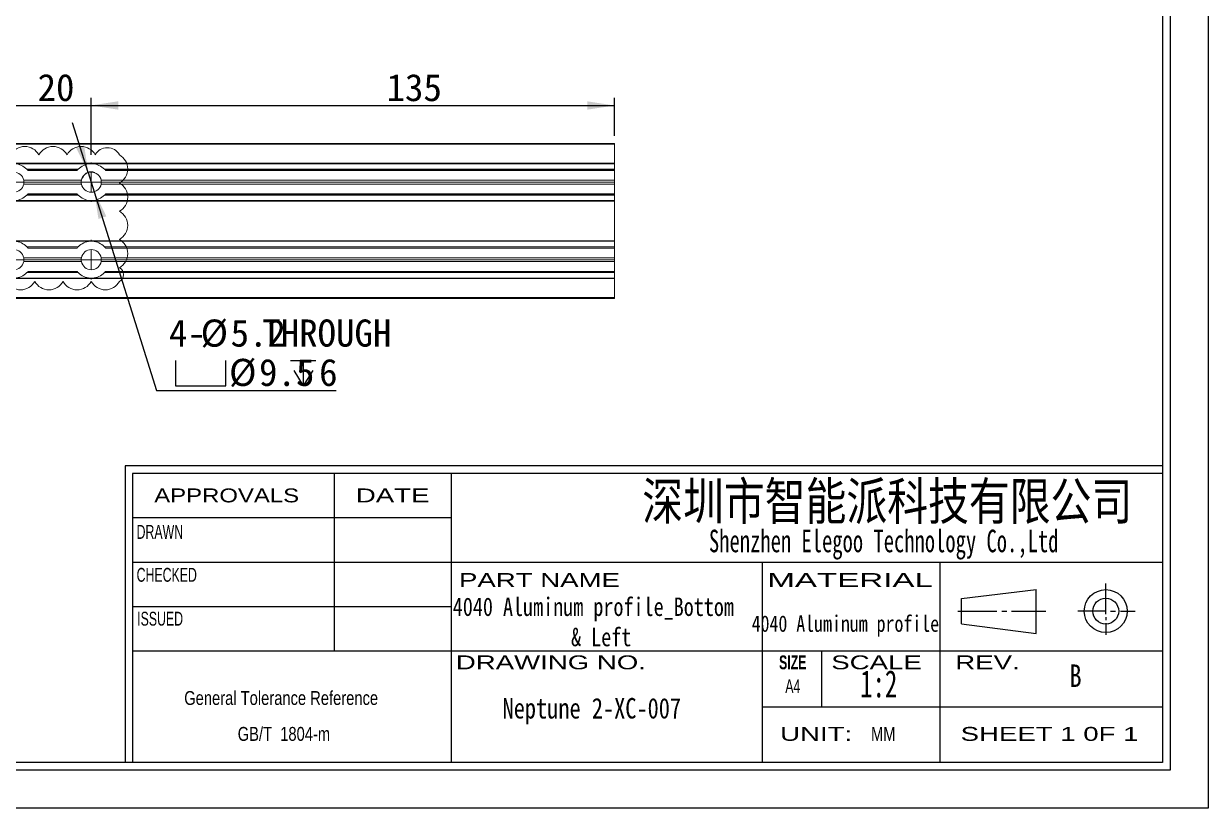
# Model space of a CAD drawing. Header units: millimetres. Extents: x 4 to 590, y 3 to 417.
# Drawn here: x 284.5 to 590.2, y 2.6 to 205.1 of the extents above; entities that cross this region are included whole.
import ezdxf

# ---------------------------------------------------------------- set-up
doc = ezdxf.new("R2010")
doc.units = ezdxf.units.MM
doc.header["$LTSCALE"] = 2
doc.linetypes.add('CENTER', pattern=[10.16, 6.35, -1.27, 1.27, -1.27])
doc.layers.add('DIM', color=5, linetype='Continuous')
doc.layers.add('SLD-0', color=179, linetype='Continuous')
doc.layers.add('中心线', color=1, linetype='CENTER', lineweight=15)
doc.styles.add('SLDTEXTSTYLE0', font='SIMSUN.TTC', dxfattribs={"width": 0.67})
doc.styles.add('SLDTEXTSTYLE1', font='SIMSUN.TTC', dxfattribs={"width": 0.8})
doc.styles.add('SLDTEXTSTYLE10', font='ARIAL.TTF', dxfattribs={"width": 1.2324})
doc.styles.add('SLDTEXTSTYLE11', font='ARIAL.TTF', dxfattribs={"width": 1.7064})
doc.styles.add('SLDTEXTSTYLE12', font='SIMSUN.TTC', dxfattribs={"width": 0.8, "bigfont": 'bigfont'})
doc.styles.add('SLDTEXTSTYLE13', font='SIMKAI.TTF', dxfattribs={"width": 0.67})
doc.styles.add('SLDTEXTSTYLE14', font='SIMSUN.TTC')
doc.styles.add('SLDTEXTSTYLE3', font='SIMSUN.TTC', dxfattribs={"width": 0.8})
doc.styles.add('SLDTEXTSTYLE4', font='ARIAL.TTF', dxfattribs={"width": 0.63516})
doc.styles.add('SLDTEXTSTYLE7', font='ARIALBD.TTF', dxfattribs={"width": 0.63516})
doc.styles.add('SLDTEXTSTYLE8', font='ARIAL.TTF', dxfattribs={"width": 1.422})
doc.styles.add('SLDTEXTSTYLE9', font='ARIAL.TTF', dxfattribs={"width": 0.7584})
doc.dimstyles.new('SLDDIMSTYLE0', dxfattribs={"dimtxt": 7, "dimasz": 7, "dimexe": 0, "dimexo": 0.0625, "dimgap": 1.75, "dimtad": 2, "dimrnd": 1e-09, "dimzin": 12, "dimdsep": 46, "dimtxsty": 'SLDTEXTSTYLE0', "dimsah": 1, "dimcen": 0.09, "dimadec": 0, "dimazin": 3, "dimtfac": 1, "dimtofl": 0, "dimtmove": 0, "dimatfit": 3, "dimfxl": 0, "dimfrac": 2, "dimtolj": 1, "dimtzin": 12, "dimarcsym": 0})
doc.dimstyles.new('SLDDIMSTYLE1', dxfattribs={"dimtxt": 7, "dimasz": 7, "dimexe": 0, "dimexo": 0.0625, "dimgap": 1.75, "dimtad": 2, "dimrnd": 1e-09, "dimzin": 12, "dimdsep": 46, "dimtxsty": 'SLDTEXTSTYLE0', "dimsah": 1, "dimcen": 0.09, "dimadec": 0, "dimazin": 3, "dimtfac": 1, "dimtmove": 0, "dimatfit": 0, "dimfxl": 0, "dimfrac": 2, "dimtolj": 1, "dimtzin": 12, "dimarcsym": 0})
doc.dimstyles.new('SLDDIMSTYLE2', dxfattribs={"dimtxt": 7, "dimasz": 7, "dimexe": 0, "dimexo": 0.0625, "dimgap": 1.75, "dimtad": 0, "dimtih": 1, "dimtoh": 1, "dimrnd": 1e-09, "dimzin": 12, "dimdsep": 46, "dimtxsty": 'SLDTEXTSTYLE0', "dimsah": 1, "dimcen": 0, "dimadec": 0, "dimazin": 3, "dimtfac": 1, "dimtmove": 0, "dimatfit": 3, "dimfxl": 0, "dimfrac": 2, "dimtolj": 1, "dimtzin": 12, "dimarcsym": 0})

# ---------------------------------------------------------------- blocks, each defined once
blk = doc.blocks.new('SW_NOTE_1')
at = {"layer": 'SLD-0', "color": 0, "attachment_point": 2, "style": 'SLDTEXTSTYLE1'}
for s, insert, char_height in [('4040 Aluminum profile_Bottom ', (32.8, 5.54), 4.7625), ('& Left', (34.82, -2.27), 4.762)]:
    blk.add_mtext(s, dxfattribs=dict(at, insert=insert, char_height=char_height))
blk = doc.blocks.new('SW_NOTE_3')
at = {"layer": 'SLD-0', "color": 0, "char_height": 3.5853, "attachment_point": 2, "style": 'SLDTEXTSTYLE9'}
for s, insert in [('General Tolerance Reference ', (26.04, 4.62)), (' GB/T  1804-m', (26.22, -4.64))]:
    blk.add_mtext(s, dxfattribs=dict(at, insert=insert))
blk = doc.blocks.new('_D')
at = {"layer": 'DIM'}
for p, q in [((301.91, 171.26), (301.91, 185.95)), ((301.91, 183.95), (436.91, 183.95)), ((436.91, 176.16), (436.91, 185.95))]:
    blk.add_line(p, q, dxfattribs=at)
for points in [[(301.91, 183.95), (308.91, 182.87), (308.91, 185.03)], [(436.91, 183.95), (429.91, 185.03), (429.91, 182.87)]]:
    blk.add_solid(points, dxfattribs=at)
at = {"layer": 'DIM', "insert": (378.11, 192.09), "char_height": 7, "attachment_point": 1, "style": 'SLDTEXTSTYLE14'}
blk.add_mtext('135', dxfattribs=at)
blk = doc.blocks.new('_D_1')
at = {"layer": 'DIM'}
for p, q in [((281.91, 183.97), (268.45, 183.97)), ((281.91, 151.26), (281.91, 185.97)), ((281.91, 183.97), (301.91, 183.97)), ((301.91, 171.26), (301.91, 185.97)), ((301.91, 183.97), (315.37, 183.97))]:
    blk.add_line(p, q, dxfattribs=at)
for points in [[(281.91, 183.97), (274.91, 185.05), (274.91, 182.89)], [(301.91, 183.97), (308.91, 182.89), (308.91, 185.05)]]:
    blk.add_solid(points, dxfattribs=at)
at = {"layer": 'DIM', "insert": (288.05, 192.11), "char_height": 7, "attachment_point": 1, "style": 'SLDTEXTSTYLE14'}
blk.add_mtext('20', dxfattribs=at)
blk = doc.blocks.new('SW_SYMBOL_HOLE_SPOT')
at = {"layer": 'DIM', "color": 0}
for p, q in [((0, 1750), (0, 150)), ((3200, 150), (3200, 1750)), ((0, 150), (3200, 150))]:
    blk.add_line(p, q, dxfattribs=at)
blk = doc.blocks.new('SW_SYMBOL_HOLE_DEPTH')
at = {"layer": 'DIM', "color": 0}
for p, q in [((0, 1750), (1600, 1750)), ((800, 1750), (800, 150)), ((200, 1110), (800, 150)), ((1400, 1110), (800, 150))]:
    blk.add_line(p, q, dxfattribs=at)
blk = doc.blocks.new('_D_2')
at = {"layer": 'DIM'}
for p, q in [((301.13, 166.64), (297.1, 179.49)), ((301.13, 166.64), (302.69, 161.68)), ((302.69, 161.68), (318.78, 110.43)), ((318.78, 110.43), (365.09, 110.43))]:
    blk.add_line(p, q, dxfattribs=at)
blk.add_arc((301.91, 164.16), 2.6, 69.8638, 153.5189, dxfattribs=at)
for points in [[(301.13, 166.64), (300.06, 173.64), (298.01, 173)], [(302.69, 161.68), (303.76, 154.68), (305.82, 155.33)]]:
    blk.add_solid(points, dxfattribs=at)
at = {"layer": 'DIM', "xscale": 0.004072727272727273, "yscale": 0.004072727272727273, "zscale": 0.004072727272727273}
for name, p in [('SW_SYMBOL_HOLE_SPOT', (323.62, 111.01)), ('SW_SYMBOL_HOLE_DEPTH', (353.37, 111.01))]:
    blk.add_blockref(name, p, dxfattribs=at)
at = {"layer": 'DIM', "char_height": 7, "attachment_point": 1, "style": 'SLDTEXTSTYLE14'}
for s, insert in [('4- ', (321.96, 128.73)), ('%%c', (330.13, 128.73)), ('5.2', (337.87, 128.73)), ('THROUGH', (346.03, 128.73)), ('%%c', (337.47, 118.58)), ('9.5', (345.21, 118.58)), ('6', (360.71, 118.58))]:
    blk.add_mtext(s, dxfattribs=dict(at, insert=insert))
blk = doc.blocks.new('SW_CENTERMARKSYMBOL_0')
at = {"layer": '中心线', "color": 0}
for p, q in [((0, 5), (0, 5.1)), ((-5, 0), (-5.1, 0)), ((0, 0), (-2.5, 0)), ((0, 0), (0, 2.5)), ((0, 0), (0, -2.5)), ((0, 0), (2.5, 0)), ((5, 0), (5.1, 0)), ((0, -5), (0, -5.1))]:
    blk.add_line(p, q, dxfattribs=at)
blk = doc.blocks.new('SW_CENTERMARKSYMBOL_1')
at = {"layer": '中心线', "color": 0}
for p, q in [((0, 5), (0, 5.1)), ((-5, 0), (-5.1, 0)), ((0, 0), (-2.5, 0)), ((0, 0), (0, 2.5)), ((0, 0), (0, -2.5)), ((0, 0), (2.5, 0)), ((5, 0), (5.1, 0)), ((0, -5), (0, -5.1))]:
    blk.add_line(p, q, dxfattribs=at)
blk = doc.blocks.new('SW_CENTERMARKSYMBOL_2')
at = {"layer": '中心线', "color": 0}
for p, q in [((0, 5), (0, 5.1)), ((-5, 0), (-5.1, 0)), ((0, 0), (-2.5, 0)), ((0, 0), (0, 2.5)), ((0, 0), (0, -2.5)), ((0, 0), (2.5, 0)), ((5, 0), (5.1, 0)), ((0, -5), (0, -5.1))]:
    blk.add_line(p, q, dxfattribs=at)
blk = doc.blocks.new('SW_CENTERMARKSYMBOL_3')
at = {"layer": '中心线', "color": 0}
for p, q in [((0, 5), (0, 5.1)), ((-5, 0), (-5.1, 0)), ((0, 0), (-2.5, 0)), ((0, 0), (0, 2.5)), ((0, 0), (0, -2.5)), ((0, 0), (2.5, 0)), ((5, 0), (5.1, 0)), ((0, -5), (0, -5.1))]:
    blk.add_line(p, q, dxfattribs=at)
blk = doc.blocks.new('SW_REVISION_CLOUD_0')
at = {"color": 0, "linetype": 'Continuous', "lineweight": 0}
for centre, radius, start, end in [((-14.04, 14.33), 4.16, 28.955, 151.045), ((-6.76, 14.33), 4.16, 28.955, 151.045), ((0.52, 14.33), 4.16, 28.955, 151.045), ((7.8, 14.33), 4.16, 28.955, 151.045), ((-16.7, 14.56), 2.04, 118.955, 241.045), ((14.56, 14.61), 3.57, 28.955, 151.045), ((15.67, 12.7), 4.16, 298.955, 61.045), ((-15.67, 9.14), 4.16, 118.955, 241.045), ((15.67, 5.42), 4.16, 298.955, 61.045), ((-15.67, 1.86), 4.16, 118.955, 241.045), ((15.67, -1.86), 4.16, 298.955, 61.045), ((-15.67, -5.42), 4.16, 118.955, 241.045), ((15.67, -9.14), 4.16, 298.955, 61.045), ((-15.67, -12.7), 4.16, 118.955, 241.045), ((16.7, -14.56), 2.04, 298.955, 61.045), ((-14.56, -14.61), 3.57, 208.955, 331.045), ((-7.8, -14.33), 4.16, 208.955, 331.045), ((-0.52, -14.33), 4.16, 208.955, 331.045), ((6.76, -14.33), 4.16, 208.955, 331.045), ((14.04, -14.33), 4.16, 208.955, 331.045)]:
    blk.add_arc(centre, radius, start, end, dxfattribs=at)

msp = doc.modelspace()

# ---------------------------------------------------------------- linework, layer by layer
at = {"color": 7, "linetype": 'Continuous', "lineweight": 15}
for p, q in [((436.913, 174.162), (146.913, 174.162)), ((436.913, 173.962), (146.913, 173.962)), ((436.913, 174.162), (436.913, 173.962)), ((436.913, 173.962), (436.913, 169.045)), ((436.913, 169.045), (146.913, 169.045)), ((301.627, 168.904), (282.198, 168.904)), ((436.913, 168.904), (302.198, 168.904)), ((436.913, 169.045), (436.913, 168.904)), ((436.913, 168.904), (436.913, 167.504)), ((298.537, 167.504), (285.289, 167.504)), ((285.344, 167.445), (298.481, 167.445)), ((298.238, 167.172), (285.587, 167.172)), ((436.913, 167.504), (305.289, 167.504)), ((305.344, 167.445), (436.913, 167.445)), ((436.913, 167.172), (305.587, 167.172)), ((436.913, 167.504), (436.913, 167.445)), ((436.913, 167.445), (436.913, 167.172)), ((436.913, 167.172), (436.913, 164.662)), ((299.361, 164.662), (284.464, 164.662)), ((299.361, 163.662), (284.464, 163.662)), ((299.313, 164.162), (284.513, 164.162)), ((436.913, 164.662), (304.464, 164.662)), ((436.913, 163.662), (304.464, 163.662)), ((436.913, 164.162), (304.513, 164.162)), ((436.913, 164.662), (436.913, 164.162)), ((436.913, 164.162), (436.913, 163.662)), ((436.913, 163.662), (436.913, 161.152)), ((436.913, 159.279), (146.913, 159.279)), ((301.627, 159.421), (282.198, 159.421)), ((298.537, 160.821), (285.289, 160.821)), ((298.481, 160.879), (285.344, 160.879)), ((298.238, 161.152), (285.587, 161.152)), ((436.913, 159.421), (302.198, 159.421)), ((436.913, 160.821), (305.289, 160.821)), ((436.913, 160.879), (305.344, 160.879)), ((436.913, 161.152), (305.587, 161.152)), ((436.913, 161.152), (436.913, 160.879)), ((436.913, 160.879), (436.913, 160.821)), ((436.913, 160.821), (436.913, 159.421)), ((436.913, 159.421), (436.913, 159.279)), ((436.913, 159.279), (436.913, 149.045)), ((436.913, 149.045), (146.913, 149.045)), ((301.627, 148.904), (282.198, 148.904)), ((298.537, 147.504), (285.289, 147.504)), ((285.344, 147.445), (298.481, 147.445)), ((298.238, 147.172), (285.587, 147.172)), ((436.913, 148.904), (302.198, 148.904)), ((436.913, 147.504), (305.289, 147.504)), ((305.344, 147.445), (436.913, 147.445)), ((436.913, 147.172), (305.587, 147.172)), ((436.913, 149.045), (436.913, 148.904)), ((436.913, 148.904), (436.913, 147.504)), ((436.913, 147.504), (436.913, 147.445)), ((436.913, 147.445), (436.913, 147.172)), ((436.913, 147.172), (436.913, 144.662)), ((299.361, 144.662), (284.464, 144.662)), ((299.313, 144.162), (284.513, 144.162)), ((436.913, 144.662), (304.464, 144.662)), ((436.913, 144.162), (304.513, 144.162)), ((436.913, 144.662), (436.913, 144.162)), ((436.913, 144.162), (436.913, 143.662)), ((299.361, 143.662), (284.464, 143.662)), ((298.537, 140.821), (285.289, 140.821)), ((298.481, 140.879), (285.344, 140.879)), ((298.238, 141.152), (285.587, 141.152)), ((436.913, 143.662), (304.464, 143.662)), ((436.913, 140.821), (305.289, 140.821)), ((436.913, 140.879), (305.344, 140.879)), ((436.913, 141.152), (305.587, 141.152)), ((436.913, 143.662), (436.913, 141.152)), ((436.913, 141.152), (436.913, 140.879)), ((436.913, 140.879), (436.913, 140.821)), ((436.913, 140.821), (436.913, 139.421)), ((436.913, 139.279), (146.913, 139.279)), ((301.627, 139.421), (282.198, 139.421)), ((436.913, 139.421), (302.198, 139.421)), ((436.913, 139.421), (436.913, 139.279)), ((436.913, 139.279), (436.913, 134.362)), ((436.913, 134.362), (146.913, 134.362)), ((436.913, 134.162), (146.913, 134.162)), ((436.913, 134.362), (436.913, 134.162))]:
    msp.add_line(p, q, dxfattribs=at)
for centre, radius, start, end in [((281.913, 164.162), 4.75, 44.70503, 86.55598), ((301.913, 164.162), 4.75, 93.44402, 135.29497), ((301.913, 164.162), 4.75, 44.70503, 86.55598), ((281.913, 164.162), 2.6, 11.08749, 168.91251), ((281.913, 164.162), 4.75, 39.32325, 43.71921), ((301.913, 164.162), 4.75, 136.28079, 140.67675), ((301.913, 164.162), 2.6, 11.08749, 168.91251), ((301.913, 164.162), 4.75, 39.32325, 43.71921), ((281.913, 164.162), 2.6, 191.08749, 348.91251), ((281.913, 164.162), 2.6, 0, 11.08749), ((281.913, 164.162), 2.6, 348.91251, 0), ((301.913, 164.162), 2.6, 168.91251, 180), ((301.913, 164.162), 2.6, 180, 191.08749), ((301.913, 164.162), 2.6, 191.08749, 348.91251), ((301.913, 164.162), 2.6, 0, 11.08749), ((301.913, 164.162), 2.6, 348.91251, 0), ((281.913, 164.162), 4.75, 273.44402, 315.29497), ((281.913, 164.162), 4.75, 316.28079, 320.67675), ((301.913, 164.162), 4.75, 219.32325, 223.71921), ((301.913, 164.162), 4.75, 224.70503, 266.55598), ((301.913, 164.162), 4.75, 273.44402, 315.29497), ((301.913, 164.162), 4.75, 316.28079, 320.67675), ((281.913, 144.162), 2.6, 11.08749, 168.91251), ((281.913, 144.162), 4.75, 44.70503, 86.55598), ((281.913, 144.162), 4.75, 39.32325, 43.71921), ((301.913, 144.162), 4.75, 136.28079, 140.67675), ((301.913, 144.162), 4.75, 93.44402, 135.29497), ((301.913, 144.162), 2.6, 11.08749, 168.91251), ((301.913, 144.162), 4.75, 44.70503, 86.55598), ((301.913, 144.162), 4.75, 39.32325, 43.71921), ((281.913, 144.162), 2.6, 0, 11.08749), ((281.913, 144.162), 2.6, 348.91251, 0), ((301.913, 144.162), 2.6, 168.91251, 180), ((301.913, 144.162), 2.6, 180, 191.08749), ((301.913, 144.162), 2.6, 0, 11.08749), ((301.913, 144.162), 2.6, 348.91251, 0), ((281.913, 144.162), 2.6, 191.08749, 348.91251), ((281.913, 144.162), 4.75, 273.44402, 315.29497), ((281.913, 144.162), 4.75, 316.28079, 320.67675), ((301.913, 144.162), 4.75, 219.32325, 223.71921), ((301.913, 144.162), 4.75, 224.70503, 266.55598), ((301.913, 144.162), 2.6, 191.08749, 348.91251), ((301.913, 144.162), 4.75, 273.44402, 315.29497), ((301.913, 144.162), 4.75, 316.28079, 320.67675)]:
    msp.add_arc(centre, radius, start, end, dxfattribs=at)
for points in [[(301.627, 168.904), (301.817, 168.915), (302.008, 168.915), (302.198, 168.904)], [(302.198, 159.421), (302.008, 159.409), (301.817, 159.409), (301.627, 159.421)], [(301.627, 148.904), (301.817, 148.915), (302.008, 148.915), (302.198, 148.904)], [(302.198, 139.421), (302.008, 139.409), (301.817, 139.409), (301.627, 139.421)]]:
    msp.add_open_spline(points, degree=3, dxfattribs=at)
for points, knots in [([(285.289, 167.504), (285.301, 167.491), (285.323, 167.469), (285.343, 167.448), (285.344, 167.447), (285.344, 167.446)], [0, 0, 0, 0, 0.4003468, 0.7295548, 1, 1, 1, 1]), ([(298.481, 167.447), (298.481, 167.446), (298.479, 167.444), (298.489, 167.454), (298.508, 167.474), (298.527, 167.494), (298.537, 167.504)], [0, 0, 0, 0, 0.0935187, 0.383637, 0.685579, 1, 1, 1, 1]), ([(305.289, 167.504), (305.301, 167.491), (305.323, 167.469), (305.343, 167.448), (305.344, 167.447), (305.344, 167.446)], [0, 0, 0, 0, 0.4003172, 0.7295374, 1, 1, 1, 1]), ([(285.344, 160.878), (285.345, 160.878), (285.346, 160.88), (285.337, 160.87), (285.318, 160.85), (285.298, 160.831), (285.289, 160.821)], [0, 0, 0, 0, 0.0935117, 0.3836063, 0.6855408, 1, 1, 1, 1]), ([(298.537, 160.821), (298.524, 160.833), (298.502, 160.856), (298.483, 160.876), (298.481, 160.878), (298.481, 160.878)], [0, 0, 0, 0, 0.4003552, 0.7295417, 1, 1, 1, 1]), ([(305.344, 160.878), (305.345, 160.878), (305.346, 160.88), (305.337, 160.87), (305.318, 160.85), (305.298, 160.831), (305.289, 160.821)], [0, 0, 0, 0, 0.0935187, 0.383637, 0.685579, 1, 1, 1, 1]), ([(285.289, 147.504), (285.301, 147.491), (285.323, 147.469), (285.343, 147.448), (285.344, 147.447), (285.344, 147.446)], [0, 0, 0, 0, 0.4003484, 0.7295553, 1, 1, 1, 1]), ([(298.481, 147.447), (298.481, 147.446), (298.479, 147.444), (298.489, 147.454), (298.508, 147.474), (298.527, 147.494), (298.537, 147.504)], [0, 0, 0, 0, 0.0935185, 0.3836352, 0.6855754, 1, 1, 1, 1]), ([(305.289, 147.504), (305.301, 147.491), (305.323, 147.469), (305.343, 147.448), (305.344, 147.447), (305.344, 147.446)], [0, 0, 0, 0, 0.4003187, 0.7295379, 1, 1, 1, 1]), ([(285.344, 140.878), (285.345, 140.878), (285.346, 140.88), (285.337, 140.87), (285.318, 140.85), (285.298, 140.831), (285.289, 140.821)], [0, 0, 0, 0, 0.0935118, 0.3836081, 0.6855419, 1, 1, 1, 1]), ([(298.537, 140.821), (298.524, 140.833), (298.502, 140.856), (298.483, 140.876), (298.481, 140.878), (298.481, 140.878)], [0, 0, 0, 0, 0.4003533, 0.7295407, 1, 1, 1, 1]), ([(305.344, 140.878), (305.345, 140.878), (305.346, 140.88), (305.337, 140.87), (305.318, 140.85), (305.298, 140.831), (305.289, 140.821)], [0, 0, 0, 0, 0.0935189, 0.3836388, 0.6855801, 1, 1, 1, 1])]:
    msp.add_open_spline(points, degree=3, knots=knots, dxfattribs=at)
at = {"layer": 'SLD-0'}
for p, q in [((590.213, 417.347), (590.213, 2.588)), ((578.363, 395.622), (578.363, 14.438)), ((578.363, 14.438), (25.35, 14.438)), ((590.213, 2.588), (3.624, 2.588))]:
    msp.add_line(p, q, dxfattribs=at)
at = {"layer": 'SLD-0', "color": 6, "linetype": 'Continuous'}
for p, q in [((580.338, 397.597), (580.338, 12.463)), ((580.338, 12.463), (23.375, 12.463))]:
    msp.add_line(p, q, dxfattribs=at)
at = {"layer": 'SLD-0', "color": 179, "linetype": 'Continuous'}
for p, q in [((578.363, 90.924), (310.66, 90.924)), ((310.66, 90.924), (310.66, 14.438)), ((578.363, 89.012), (312.572, 89.012)), ((312.572, 89.012), (312.572, 14.438)), ((364.562, 89.012), (364.562, 43.12)), ((394.795, 89.012), (394.795, 14.438)), ((394.795, 77.539), (312.572, 77.539)), ((578.363, 66.038), (312.572, 66.038)), ((475.106, 66.066), (475.106, 14.438)), ((520.998, 14.438), (520.998, 66.066)), ((526.51, 56.708), (545.776, 59.076)), ((545.776, 47.692), (545.776, 59.076)), ((563.739, 52.699), (563.739, 60.633)), ((526.51, 50.213), (526.51, 56.708)), ((394.795, 54.593), (312.572, 54.593)), ((525.571, 53.466), (535.66, 53.466)), ((536.921, 53.466), (538.182, 53.466)), ((539.444, 53.466), (548.271, 53.466)), ((563.739, 53.466), (556.537, 53.466)), ((565, 53.466), (566.261, 53.466)), ((567.522, 53.466), (571.305, 53.466)), ((526.51, 50.213), (545.776, 47.692)), ((563.739, 51.933), (563.739, 51.166)), ((563.739, 50.4), (563.739, 47.334)), ((578.363, 43.12), (312.572, 43.12)), ((490.403, 43.12), (490.403, 28.779)), ((475.106, 28.779), (578.363, 28.779))]:
    msp.add_line(p, q, dxfattribs=at)
for radius in [5.543, 3.338]:
    msp.add_circle((563.739, 53.466), radius, dxfattribs=at)

# ---------------------------------------------------------------- block references
at = {"color": 1, "linetype": 'Continuous', "lineweight": 0}
msp.add_blockref('SW_REVISION_CLOUD_0', (291.493, 154.877), dxfattribs=at)
at = {"layer": 'SLD-0'}
msp.add_blockref('SW_NOTE_1', (398.695, 51.442), dxfattribs=at)
at = {"layer": 'SLD-0', "color": 179}
msp.add_blockref('SW_NOTE_3', (324.876, 28.222), dxfattribs=at)
at = {"layer": '中心线', "color": 1}
for name, p in [('SW_CENTERMARKSYMBOL_2', (281.913, 164.162)), ('SW_CENTERMARKSYMBOL_3', (301.913, 144.162))]:
    msp.add_blockref(name, p, dxfattribs=at)
at = {"layer": '中心线'}
for name, p in [('SW_CENTERMARKSYMBOL_0', (301.913, 164.162)), ('SW_CENTERMARKSYMBOL_1', (281.913, 144.162))]:
    msp.add_blockref(name, p, dxfattribs=at)

# ---------------------------------------------------------------- texts
at = {"color": 7, "linetype": 'Continuous', "lineweight": 0, "insert": (500.369, 38.219), "char_height": 7, "attachment_point": 1, "style": 'SLDTEXTSTYLE0'}
msp.add_mtext('1:2', dxfattribs=at)
at = {"layer": 'SLD-0'}
for s, insert, char_height, attachment_point, style in [('\\M+1905B圳\\M+18E73\\M+19271\\M+1945C\\M+19468\\M+189C8\\M+18B5A\\M+1974C\\M+18CC0\\M+18CF6\\M+18E69', (507.351, 86.675), 9.65616, 2, 'SLDTEXTSTYLE12'), ('4040 Aluminum profile', (496.542, 52.366), 4.23333, 2, 'SLDTEXTSTYLE1'), ('B', (554.357, 39.707), 5.821, 1, 'SLDTEXTSTYLE3'), ('Neptune 2-XC-007', (431.097, 31.051), 5.29167, 2, 'SLDTEXTSTYLE1')]:
    msp.add_mtext(s, dxfattribs=dict(at, insert=insert, char_height=char_height, attachment_point=attachment_point, style=style))
at = {"layer": 'SLD-0', "color": 179, "attachment_point": 2}
for s, insert, char_height, style in [('APPROVALS', (336.853, 85.125), 3.5853, 'SLDTEXTSTYLE10'), ('DATE', (379.699, 85.125), 3.5853, 'SLDTEXTSTYLE8'), ('DRAWN', (319.607, 75.706), 3.5853, 'SLDTEXTSTYLE4'), ('Shenzhen Elegoo Technology Co.,Ltd', (506.429, 74.484), 5.82083, 'SLDTEXTSTYLE13'), ('CHECKED', (321.391, 64.629), 3.5853, 'SLDTEXTSTYLE4'), ('PART NAME', (417.588, 63.291), 3.5853, 'SLDTEXTSTYLE8'), ('MATERIAL', (497.76, 63.291), 3.5853, 'SLDTEXTSTYLE11'), ('ISSUED', (319.674, 53.309), 3.5853, 'SLDTEXTSTYLE4'), ('DRAWING NO.', (420.536, 42.043), 3.58531, 'SLDTEXTSTYLE8'), ('SIZE', (482.958, 42.043), 3.5853, 'SLDTEXTSTYLE7'), ('SCALE', (504.578, 42.043), 3.5853, 'SLDTEXTSTYLE8'), ('REV.', (533.22, 42.043), 3.5853, 'SLDTEXTSTYLE8'), ('A4', (482.98, 35.906), 3.5853, 'SLDTEXTSTYLE4'), ('UNIT:', (488.997, 23.581), 3.5853, 'SLDTEXTSTYLE8'), ('MM', (506.322, 23.581), 3.5853, 'SLDTEXTSTYLE9'), ('SHEET 1 0F 1', (549.24, 23.581), 3.58531, 'SLDTEXTSTYLE8')]:
    msp.add_mtext(s, dxfattribs=dict(at, insert=insert, char_height=char_height, style=style))

# ---------------------------------------------------------------- dimensions: what is measured, and where the dimension line sits
at = {"layer": 'DIM'}
for base, p1, p2, dimstyle, picture, middle in [((301.913, 183.969), (281.913, 149.262), (301.913, 169.262), 'SLDDIMSTYLE1', '_D_1', (290.771, 183.969)), ((436.913, 183.949), (301.913, 169.262), (436.913, 174.162), 'SLDDIMSTYLE0', '_D', (382.19, 183.949))]:
    dim = msp.add_linear_dim(base=base, p1=p1, p2=p2, dimstyle=dimstyle, dxfattribs=at)
    dim.commit()
    dim.dimension.update_dxf_attribs({"geometry": picture, "text_midpoint": middle, "dimtype": 160})
dim = msp.add_diameter_dim_2p(p1=(302.692, 161.682), p2=(301.134, 166.643), text='4- <>THROUGH\\P{\\fGDT;v}%%c9.5{\\fGDT;x}6', dimstyle='SLDDIMSTYLE2', dxfattribs=at)
dim.commit()
dim.dimension.update_dxf_attribs({"geometry": '_D_2', "text_midpoint": (343.523, 120.581), "dimtype": 163})

doc.saveas('drawing.dxf')
